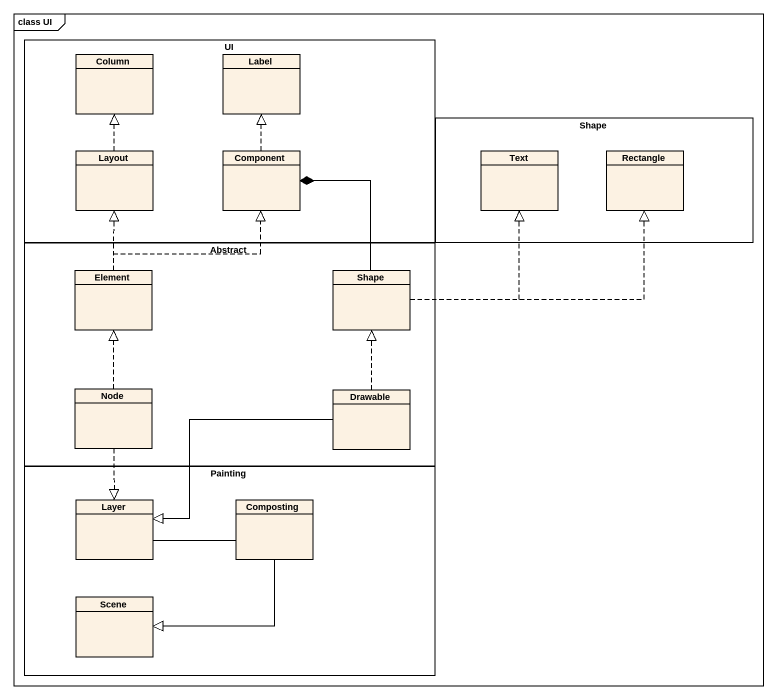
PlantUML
@startuml
mainframe class UI
hide circle
hide empty members
rectangle UI {
  class Column
  class "Label" as Label_
  class Layout
  class "Component" as Component_
}
rectangle Shape {
  class Text
  class "Rectangle" as Rectangle_
}
rectangle "Abstract" as Abstract_ {
  class Element
  class "Shape" as Shape_2
  class "Node" as Node_
  class Drawable
}
rectangle Painting {
  class Layer
  class Composting
  class Scene
}
Layout .up.|> Column
Component_ .up.|> Label_
Element .up.|> Layout
Element .up.|> Component_
Shape_2 -up-* Component_
Shape_2 .up.|> Text
Shape_2 .right.|> Rectangle_
Node_ .up.|> Element
Node_ ..|> Layer
Drawable .up.|> Shape_2
Drawable -left-|> Layer
Layer -right- Composting
Composting --|> Scene
@enduml
